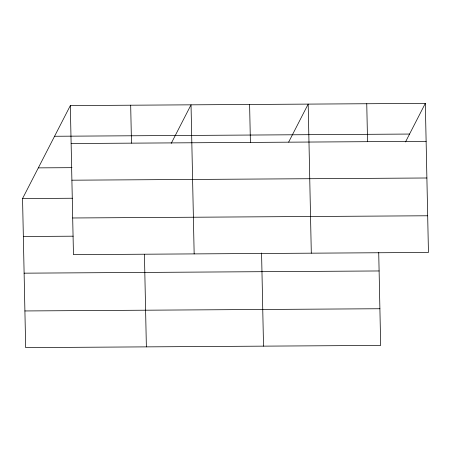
<?xml version="1.0" encoding="UTF-8"?>
<svg xmlns="http://www.w3.org/2000/svg" width="451" height="451" viewBox="0 0 451 451"><rect width="100%" height="100%" fill="white"/><g stroke="black" fill="none" stroke-linecap="round" stroke-linejoin="round"><path stroke-width="0.68" d="M378.716 252.278L380.667 345.415L25.673 347.625L22.55 198.553L70.333 105.585L425.327 103.375L428.45 252.447L73.457 254.652L70.333 105.585M171.2 143.412L191.032 104.835L194.155 253.902M288.663 142.082L308.18 104.102L311.303 253.174M405.5 141.958L425.327 103.375M54.565 136.264L409.559 134.054M71.128 143.525L426.122 141.321M38.318 167.873L72.002 167.665M71.895 180.197L426.888 177.993M22.55 198.553L72.374 198.243M72.69 217.98L427.683 215.775M23.345 236.499L73.169 236.189M24.112 273.171L379.105 270.961M24.906 310.953L379.9 308.743M366.753 103.741L367.548 141.682M261.569 253.005L263.519 346.148M249.606 104.469L250.401 142.409M144.433 254.426L146.372 346.875M130.683 105.207L131.478 143.153"/></g></svg>
